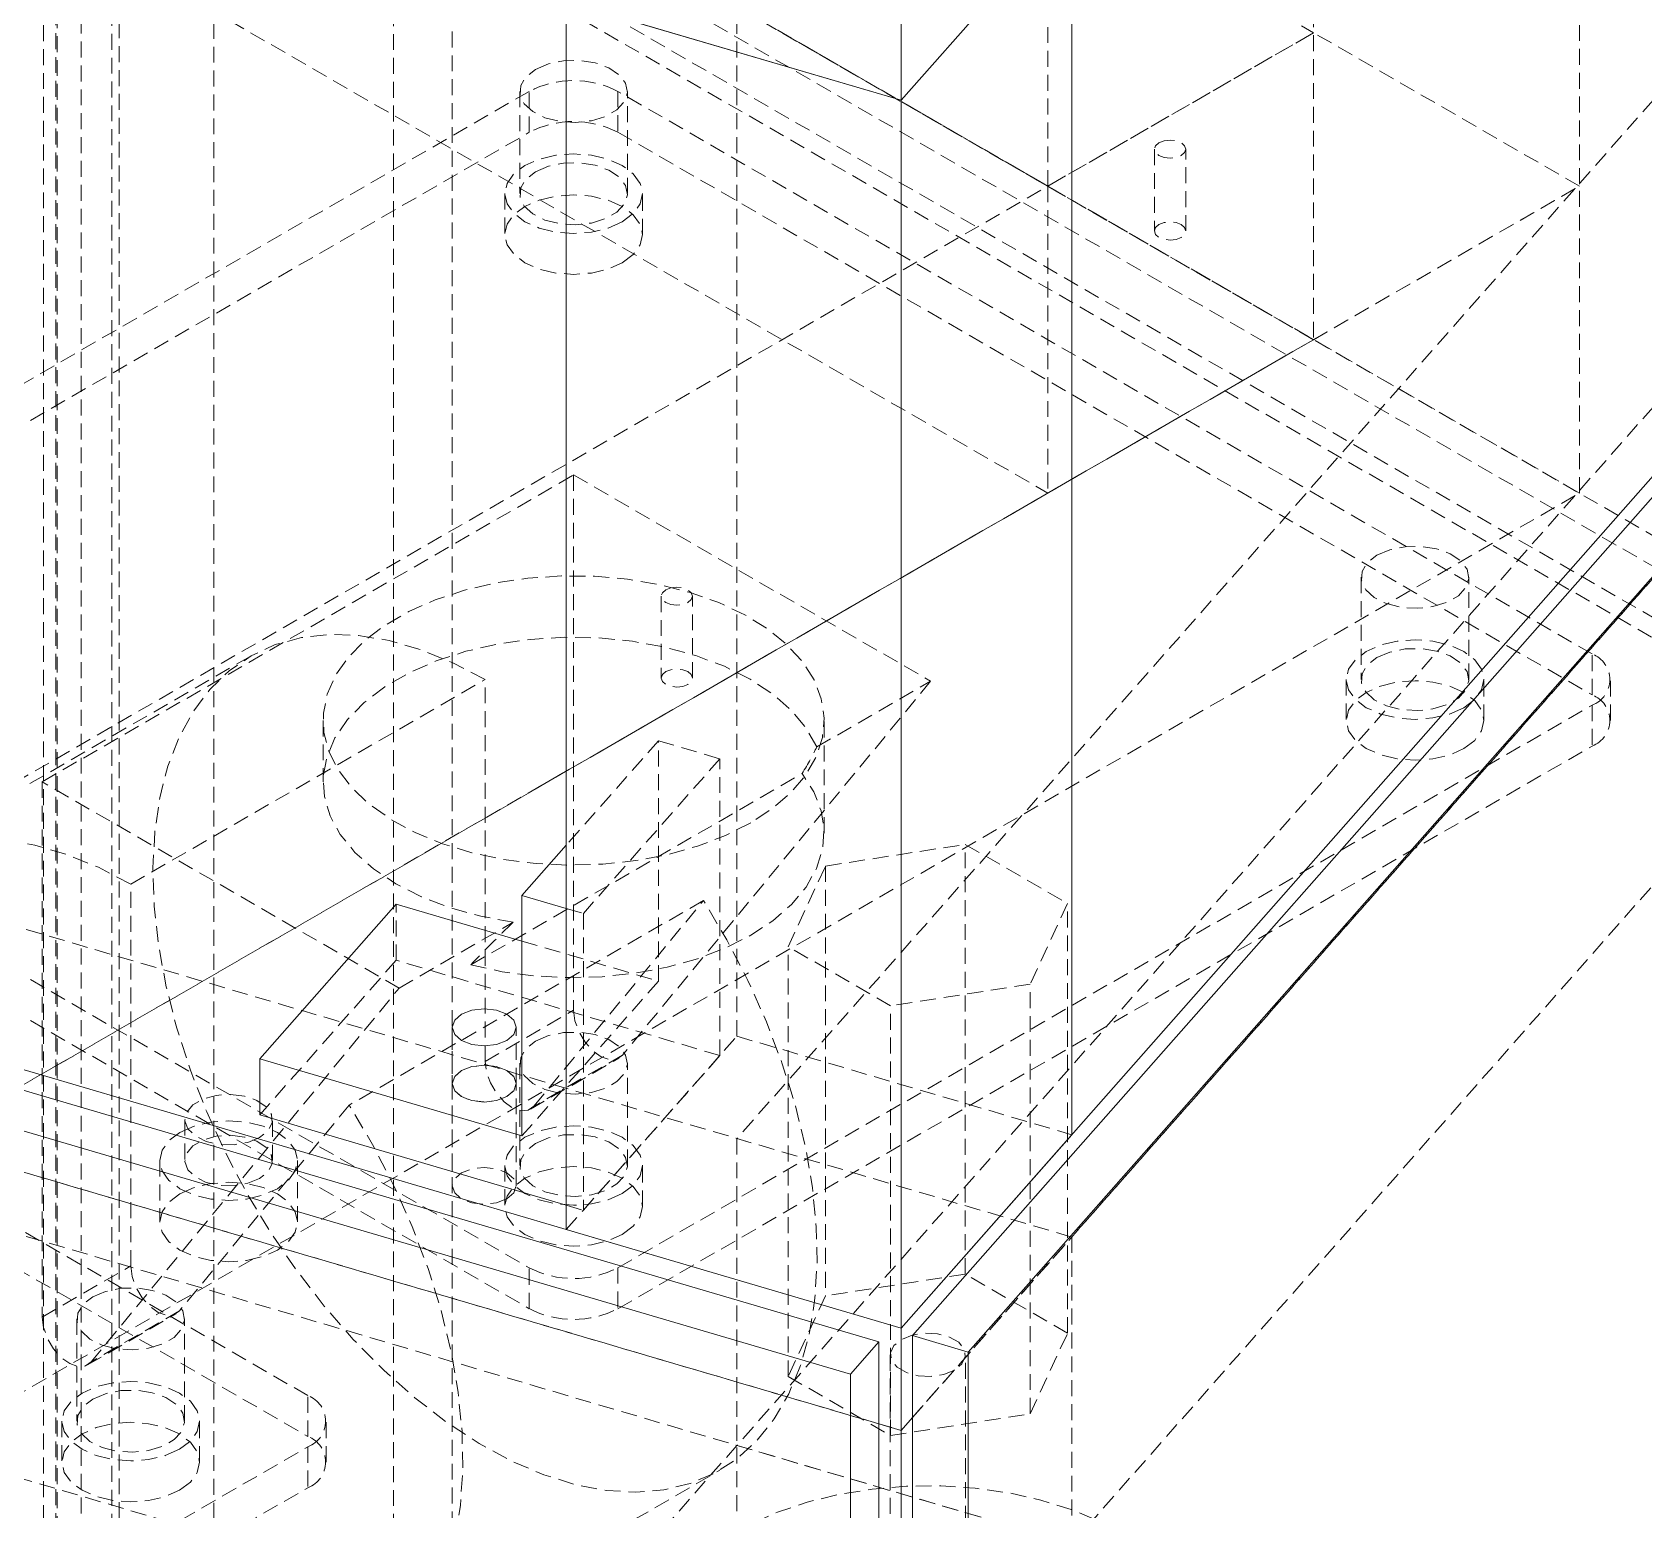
# Model space of a CAD drawing. Header units: millimetres. Extents: x 1529 to 6255, y 1713 to 5797.
# Drawn here: x 5750.1 to 5878.8, y 4378.5 to 4496.4 of the extents above; entities that cross this region are included whole.
import ezdxf

# ---------------------------------------------------------------- set-up
doc = ezdxf.new("R2010")
doc.units = ezdxf.units.MM
doc.linetypes.add('HIDDEN', pattern=[1.905, 1.27, -0.635])

msp = doc.modelspace()

# ---------------------------------------------------------------- linework, layer by layer
at = {"color": 7, "linetype": 'HIDDEN', "lineweight": 0}
for p, q in [((5831.195, 4484.099), (5831.195, 4990.355)), ((5873.622, 4990.354), (5873.622, 4484.099)), ((5852.408, 4978.108), (5852.408, 4471.853)), ((5757.049, 4103.473), (5757.049, 4671.785)), ((5778.944, 4165.406), (5778.944, 4671.662)), ((5751.999, 4102.614), (5751.999, 4670.927)), ((5752.111, 4671.334), (5752.111, 4103.021)), ((5756.454, 4669.616), (5756.454, 4101.304)), ((5783.637, 4654.556), (5783.637, 4148.301)), ((5540.713, 4651.787), (5951.971, 4414.373)), ((5754.007, 4651.847), (5754.007, 4145.592)), ((5954.093, 4410.698), (5545.663, 4646.479)), ((5951.971, 4406.207), (5540.713, 4643.621)), ((5542.128, 4644.438), (5950.557, 4408.657)), ((6042.954, 4638), (5820.384, 4385.83)), ((5640.276, 4618.807), (5852.408, 4496.345)), ((5764.616, 4103.432), (5764.616, 4609.687)), ((5619.063, 4606.56), (5831.195, 4484.099)), ((5852.408, 4471.849), (5640.276, 4594.31)), ((5750.997, 4088.001), (5750.997, 4594.256)), ((5619.063, 4582.064), (5831.195, 4459.603)), ((5942.563, 4562.405), (5806.366, 4408.095)), ((5969.293, 4554.542), (5833.096, 4400.232)), ((5942.563, 4537.909), (5806.366, 4383.598)), ((5833.096, 4375.736), (5969.293, 4530.046)), ((5806.366, 4416.26), (5806.366, 4514.245)), ((5657.954, 4384.089), (5852.408, 4496.345)), ((5852.408, 4496.345), (5831.195, 4484.099)), ((5873.622, 4484.099), (5852.408, 4496.345)), ((5789.794, 4491.666), (5712.012, 4446.764)), ((5789.029, 4491.667), (5789.029, 4483.502)), ((5789.794, 4488.4), (5789.794, 4491.666)), ((5874.647, 4446.764), (5796.865, 4491.666)), ((5796.865, 4491.666), (5796.865, 4488.4)), ((5797.629, 4483.502), (5797.629, 4491.667)), ((5712.012, 4443.498), (5789.794, 4488.4)), ((5796.865, 4488.4), (5874.647, 4443.498)), ((5839.693, 4487.056), (5839.693, 4480.524)), ((5842.193, 4480.524), (5842.193, 4487.056)), ((5679.167, 4371.843), (5873.622, 4484.099)), ((5852.408, 4471.853), (5831.195, 4484.099)), ((5831.195, 4484.099), (5831.195, 4459.603)), ((5852.408, 4471.853), (5873.622, 4484.099)), ((5873.622, 4459.603), (5873.622, 4484.099)), ((5787.829, 4483.502), (5787.829, 4480.236)), ((5798.829, 4480.236), (5798.829, 4483.502)), ((5833.096, 4400.232), (5588.069, 4472.305)), ((5852.408, 4471.849), (5657.954, 4359.593)), ((5831.195, 4459.603), (5852.408, 4471.849)), ((5852.408, 4471.849), (5852.408, 4471.853)), ((5873.622, 4459.603), (5852.408, 4471.849)), ((5750.903, 4436.557), (5793.329, 4461.05)), ((5793.329, 4461.05), (5821.834, 4444.594)), ((5793.329, 4461.05), (5793.329, 4418.333)), ((5679.167, 4347.347), (5873.622, 4459.603)), ((5817.694, 4385.325), (5574.449, 4456.874)), ((5574.449, 4456.874), (5819.476, 4384.801)), ((5856.205, 4452.888), (5856.205, 4444.723)), ((5864.805, 4444.723), (5864.805, 4452.888)), ((5800.32, 4451.378), (5800.32, 4444.845)), ((5802.82, 4444.845), (5802.82, 4451.378)), ((5833.096, 4375.736), (5588.069, 4447.809)), ((5767.51, 4446.576), (5739.226, 4430.248)), ((5874.647, 4443.498), (5874.647, 4446.764)), ((5757.974, 4428.391), (5786.258, 4444.719)), ((5786.258, 4414.251), (5786.258, 4444.719)), ((5821.834, 4444.594), (5797.233, 4414.752)), ((5812.738, 4439.344), (5821.834, 4444.594)), ((5855.005, 4444.723), (5855.005, 4441.457)), ((5866.005, 4441.457), (5866.005, 4444.723)), ((5876.111, 4441.457), (5876.111, 4444.723)), ((5712.012, 4442.682), (5789.794, 4397.779)), ((5796.865, 4397.779), (5874.647, 4442.682)), ((5874.647, 4442.682), (5874.647, 4439.416)), ((5773.329, 4441.457), (5773.329, 4436.557)), ((5813.329, 4432.475), (5813.329, 4441.457)), ((5712.012, 4439.416), (5789.794, 4394.513)), ((5800.103, 4439.838), (5792.746, 4431.502)), ((5796.865, 4394.513), (5874.647, 4439.416)), ((5800.103, 4439.838), (5805.004, 4438.397)), ((5800.103, 4420.649), (5800.103, 4439.838)), ((5805.004, 4438.397), (5794.108, 4426.052)), ((5805.004, 4414.717), (5805.004, 4438.397)), ((5750.903, 4436.557), (5750.903, 4393.841)), ((5779.407, 4420.102), (5750.903, 4436.557)), ((5785.115, 4421.948), (5811.565, 4437.217)), ((5817.694, 4360.829), (5574.449, 4432.378)), ((5772.116, 4387.574), (5694.335, 4432.477)), ((5813.449, 4429.842), (5824.602, 4431.567)), ((5824.602, 4431.567), (5832.767, 4426.854)), ((5824.602, 4397.272), (5824.602, 4431.567)), ((5810.46, 4423.403), (5813.449, 4429.842)), ((5813.449, 4429.842), (5813.449, 4395.547)), ((5694.335, 4429.21), (5772.116, 4384.308)), ((5757.974, 4397.923), (5757.974, 4428.391)), ((5803.701, 4427.093), (5775.416, 4410.765)), ((5790.162, 4410.67), (5803.701, 4427.093)), ((5779.165, 4422.317), (5779.165, 4426.808)), ((5792.746, 4426.452), (5794.108, 4426.052)), ((5794.108, 4426.052), (5794.108, 4402.372)), ((5832.767, 4426.854), (5829.779, 4420.415)), ((5832.767, 4392.559), (5832.767, 4426.854)), ((5779.407, 4420.102), (5788.503, 4425.353)), ((5789.207, 4423.854), (5800.103, 4420.649)), ((5810.46, 4389.108), (5810.46, 4423.403)), ((5818.625, 4418.69), (5810.46, 4423.403)), ((5779.165, 4422.317), (5768.269, 4409.972)), ((5805.004, 4414.717), (5779.165, 4422.317)), ((5800.103, 4420.649), (5789.207, 4408.304)), ((5754.807, 4390.26), (5779.407, 4420.102)), ((5829.779, 4420.415), (5818.625, 4418.69)), ((5829.779, 4386.12), (5829.779, 4420.415)), ((5786.258, 4414.251), (5793.329, 4418.333)), ((5818.625, 4384.395), (5818.625, 4418.69)), ((5783.641, 4416.967), (5783.641, 4412.476)), ((5788.741, 4412.476), (5788.741, 4416.967)), ((5792.746, 4400.829), (5806.366, 4416.26)), ((5806.366, 4416.26), (5833.096, 4408.398)), ((5789.88, 4410.428), (5796.951, 4414.51)), ((5797.233, 4414.752), (5790.162, 4410.67)), ((5794.108, 4402.372), (5805.004, 4414.717)), ((5789.029, 4414.109), (5789.029, 4405.943)), ((5797.629, 4405.943), (5797.629, 4414.109)), ((5783.641, 4412.476), (5783.641, 4404.31)), ((5788.741, 4404.31), (5788.741, 4412.476)), ((5775.416, 4410.765), (5761.878, 4394.342)), ((5762.288, 4409.598), (5762.288, 4406.332)), ((5769.288, 4406.332), (5769.288, 4409.598)), ((5806.366, 4408.095), (5806.366, 4383.598)), ((5833.096, 4400.232), (5806.366, 4408.095)), ((5760.288, 4406.332), (5760.288, 4401.433)), ((5771.288, 4401.433), (5771.288, 4406.332)), ((5787.829, 4405.943), (5787.829, 4402.677)), ((5798.829, 4402.677), (5798.829, 4405.943)), ((5792.746, 4402.773), (5794.108, 4402.372)), ((5820.384, 4385.83), (5833.096, 4400.232)), ((5833.096, 4400.232), (5833.096, 4375.736)), ((5750.903, 4393.841), (5757.974, 4397.923)), ((5789.794, 4394.513), (5789.794, 4397.779)), ((5796.865, 4397.779), (5796.865, 4394.513)), ((5824.602, 4397.272), (5813.449, 4395.547)), ((5832.767, 4392.559), (5824.602, 4397.272)), ((5813.449, 4395.547), (5810.46, 4389.108)), ((5753.674, 4393.699), (5753.674, 4385.533)), ((5754.524, 4390.018), (5761.595, 4394.1)), ((5761.878, 4394.342), (5754.807, 4390.26)), ((5762.274, 4385.533), (5762.274, 4393.699)), ((5829.779, 4386.12), (5832.767, 4392.559)), ((5818.614, 4390.834), (5818.614, 4367.971)), ((5824.614, 4367.971), (5824.614, 4390.834)), ((5810.46, 4389.108), (5818.625, 4384.395)), ((5772.116, 4384.308), (5772.116, 4387.574)), ((5818.625, 4384.395), (5829.779, 4386.12)), ((5752.474, 4385.533), (5752.474, 4382.267)), ((5763.474, 4382.267), (5763.474, 4385.533)), ((5773.581, 4382.267), (5773.581, 4385.533)), ((5694.335, 4338.59), (5772.116, 4383.492)), ((5772.116, 4383.492), (5772.116, 4380.226)), ((5806.366, 4383.598), (5792.746, 4368.167)), ((5806.366, 4383.598), (5833.096, 4375.736)), ((5806.366, 3877.343), (5806.366, 4383.598)), ((5776.723, 4365.294), (5805.007, 4381.622)), ((5694.335, 4335.323), (5772.116, 4380.226))]:
    msp.add_line(p, q, dxfattribs=at)
at = {"color": 7, "linetype": 'Continuous', "lineweight": 15}
for p, q in [((5819.476, 4392.966), (6042.954, 4646.165)), ((6042.047, 4643.504), (5820.384, 4392.362)), ((5824.839, 4391.052), (6046.502, 4642.193)), ((5819.476, 4490.951), (5574.449, 4563.024)), ((5819.476, 4515.448), (5819.476, 4490.951)), ((5833.096, 4506.382), (5819.476, 4490.951)), ((5833.096, 4408.398), (5833.096, 4506.382)), ((5792.746, 4498.814), (5819.476, 4490.951)), ((5792.746, 4400.829), (5792.746, 4498.814)), ((5819.476, 4490.951), (5819.476, 4392.966)), ((5819.476, 4392.966), (5574.449, 4465.039)), ((5576.231, 4462.882), (5817.694, 4391.858)), ((5573.961, 4460.31), (5815.424, 4389.286)), ((5792.746, 4431.502), (5789.207, 4427.493)), ((5789.207, 4408.304), (5789.207, 4427.493)), ((5789.207, 4427.493), (5792.746, 4426.452)), ((5768.269, 4414.463), (5779.165, 4426.808)), ((5779.165, 4426.808), (5789.207, 4423.854)), ((5768.269, 4409.972), (5768.269, 4414.463)), ((5768.269, 4414.463), (5789.207, 4408.304)), ((5768.269, 4409.972), (5792.746, 4402.773)), ((5833.096, 4408.398), (5819.476, 4392.966)), ((5819.476, 4392.966), (5792.746, 4400.829)), ((5819.476, 4384.801), (5819.476, 4392.966)), ((5820.384, 3824.05), (5820.384, 4392.362)), ((5820.384, 4392.362), (5824.839, 4391.052)), ((5817.694, 4391.858), (5815.424, 4389.286)), ((5817.694, 4391.858), (5817.694, 3823.545)), ((5824.839, 3822.739), (5824.839, 4391.052)), ((5815.424, 4389.286), (5815.424, 3820.973)), ((5819.476, 4384.801), (5817.694, 4385.325)), ((5820.384, 4385.83), (5819.476, 4384.801)), ((5819.476, 4384.801), (5820.384, 4385.83)), ((5819.476, 4384.801), (5819.476, 4360.305))]:
    msp.add_line(p, q, dxfattribs=at)
at = {"color": 7, "linetype": 'HIDDEN', "lineweight": 0, "flags": 128}
for points in [[(5790.289, 4493.423), (5791.32, 4493.862), (5792.53, 4494.107), (5793.811, 4494.134), (5795.049, 4493.943), (5796.134, 4493.549), (5796.97, 4492.988), (5797.483, 4492.31), (5797.626, 4491.575), (5797.388, 4490.848), (5796.789, 4490.193), (5795.883, 4489.67), (5794.75, 4489.324), (5793.49, 4489.187), (5792.217, 4489.27), (5791.042, 4489.566), (5790.07, 4490.048), (5789.388, 4490.675), (5789.057, 4491.39), (5789.104, 4492.129), (5789.528, 4492.827), (5790.289, 4493.423)], [(5840.059, 4487.567), (5840.465, 4487.723), (5840.943, 4487.778), (5841.421, 4487.723), (5841.827, 4487.567), (5842.098, 4487.332), (5842.193, 4487.056), (5842.098, 4486.78), (5841.827, 4486.546), (5841.422, 4486.39), (5840.943, 4486.335), (5840.465, 4486.39), (5840.059, 4486.546), (5839.788, 4486.78), (5839.693, 4487.056), (5839.788, 4487.332), (5840.059, 4487.567)], [(5797.219, 4481.257), (5796.079, 4480.752), (5794.753, 4480.435), (5793.329, 4480.327), (5791.906, 4480.435), (5790.579, 4480.752), (5789.44, 4481.257), (5788.566, 4481.915), (5788.017, 4482.68), (5787.829, 4483.502), (5788.017, 4484.324), (5788.566, 4485.09), (5789.44, 4485.747), (5790.579, 4486.252), (5791.906, 4486.569), (5793.329, 4486.677), (5794.753, 4486.569), (5796.079, 4486.252), (5797.219, 4485.747), (5798.093, 4485.09), (5798.642, 4484.324), (5798.829, 4483.502), (5798.642, 4482.68), (5798.093, 4481.915), (5797.219, 4481.257)], [(5790.289, 4485.257), (5791.32, 4485.697), (5792.53, 4485.941), (5793.811, 4485.969), (5795.049, 4485.777), (5796.134, 4485.384), (5796.97, 4484.823), (5797.483, 4484.145), (5797.626, 4483.409), (5797.388, 4482.682), (5796.789, 4482.028), (5795.883, 4481.505), (5794.75, 4481.159), (5793.49, 4481.021), (5792.217, 4481.104), (5791.042, 4481.4), (5790.07, 4481.883), (5789.388, 4482.509), (5789.057, 4483.224), (5789.104, 4483.964), (5789.528, 4484.662), (5790.289, 4485.257)], [(5797.219, 4477.991), (5798.093, 4478.648), (5798.642, 4479.414), (5798.829, 4480.236), (5798.642, 4481.058), (5798.093, 4481.823), (5797.219, 4482.481), (5796.079, 4482.986), (5794.753, 4483.303), (5793.329, 4483.411), (5791.906, 4483.303), (5790.579, 4482.986), (5789.44, 4482.481), (5788.566, 4481.823), (5788.017, 4481.058), (5787.829, 4480.236), (5788.017, 4479.414), (5788.566, 4478.648), (5789.44, 4477.991), (5790.579, 4477.486), (5791.906, 4477.169), (5793.329, 4477.061), (5794.753, 4477.169), (5796.079, 4477.486), (5797.219, 4477.991)], [(5840.059, 4481.034), (5839.788, 4480.8), (5839.693, 4480.524), (5839.788, 4480.248), (5840.059, 4480.014), (5840.465, 4479.857), (5840.943, 4479.802), (5841.422, 4479.857), (5841.827, 4480.014), (5842.098, 4480.248), (5842.193, 4480.524), (5842.098, 4480.8), (5841.827, 4481.034), (5841.421, 4481.191), (5840.943, 4481.246), (5840.465, 4481.191), (5840.059, 4481.034)], [(5857.464, 4454.643), (5858.495, 4455.083), (5859.705, 4455.327), (5860.986, 4455.355), (5862.224, 4455.163), (5863.309, 4454.77), (5864.146, 4454.209), (5864.658, 4453.531), (5864.802, 4452.795), (5864.563, 4452.068), (5863.964, 4451.414), (5863.058, 4450.891), (5861.925, 4450.545), (5860.665, 4450.408), (5859.392, 4450.49), (5858.217, 4450.786), (5857.245, 4451.269), (5856.563, 4451.895), (5856.232, 4452.61), (5856.28, 4453.35), (5856.703, 4454.048), (5857.464, 4454.643)], [(5807.472, 4433.292), (5805.46, 4432.277), (5803.233, 4431.426), (5800.828, 4430.753), (5798.29, 4430.272), (5795.664, 4429.99), (5792.995, 4429.912), (5790.333, 4430.041), (5787.724, 4430.374), (5785.215, 4430.904), (5782.851, 4431.622), (5780.674, 4432.516), (5778.723, 4433.57), (5777.032, 4434.764), (5775.632, 4436.078), (5774.548, 4437.488), (5773.8, 4438.968), (5773.399, 4440.493), (5773.355, 4442.035), (5773.666, 4443.567), (5774.329, 4445.061), (5775.331, 4446.491), (5776.654, 4447.831), (5778.274, 4449.057), (5780.164, 4450.148), (5782.288, 4451.083), (5784.609, 4451.847), (5787.086, 4452.425), (5789.674, 4452.808), (5792.327, 4452.988), (5794.999, 4452.962), (5797.64, 4452.731), (5800.205, 4452.299), (5802.647, 4451.673), (5804.922, 4450.865), (5806.991, 4449.889), (5808.816, 4448.762), (5810.365, 4447.506), (5811.609, 4446.141), (5812.528, 4444.693), (5813.104, 4443.186), (5813.327, 4441.649), (5813.193, 4440.109), (5812.704, 4438.593), (5811.87, 4437.127), (5810.705, 4435.739), (5809.23, 4434.453), (5807.472, 4433.292)], [(5800.686, 4451.888), (5801.091, 4452.044), (5801.57, 4452.099), (5802.048, 4452.044), (5802.453, 4451.888), (5802.724, 4451.654), (5802.82, 4451.378), (5802.724, 4451.101), (5802.453, 4450.867), (5802.048, 4450.711), (5801.57, 4450.656), (5801.091, 4450.711), (5800.686, 4450.867), (5800.415, 4451.101), (5800.32, 4451.378), (5800.415, 4451.654), (5800.686, 4451.888)], [(5786.258, 4444.719), (5783.674, 4446.066), (5781.113, 4447.108), (5778.602, 4447.835), (5776.164, 4448.241), (5773.822, 4448.322), (5771.598, 4448.077), (5769.514, 4447.508), (5767.589, 4446.621), (5765.843, 4445.425), (5764.29, 4443.929), (5762.947, 4442.15), (5761.826, 4440.104), (5760.938, 4437.809), (5760.291, 4435.289), (5759.891, 4432.568), (5759.743, 4429.67), (5759.847, 4426.624), (5760.203, 4423.458), (5760.806, 4420.204), (5761.653, 4416.891), (5762.733, 4413.552), (5764.038, 4410.217), (5765.554, 4406.92), (5767.268, 4403.692), (5769.162, 4400.562), (5771.22, 4397.561), (5773.42, 4394.718), (5775.743, 4392.06), (5778.166, 4389.611), (5780.666, 4387.396), (5783.22, 4385.435), (5785.802, 4383.747), (5788.389, 4382.348), (5790.955, 4381.252), (5793.477, 4380.468), (5795.93, 4380.005), (5798.29, 4379.867), (5800.537, 4380.054), (5802.647, 4380.566), (5804.601, 4381.398), (5806.38, 4382.541), (5807.968, 4383.984), (5809.349, 4385.715), (5810.51, 4387.715), (5811.439, 4389.967), (5812.129, 4392.449), (5812.573, 4395.137), (5812.766, 4398.006), (5812.707, 4401.028), (5812.395, 4404.175), (5811.835, 4407.416), (5811.031, 4410.721), (5809.991, 4414.058), (5808.725, 4417.395), (5807.245, 4420.701), (5805.565, 4423.944), (5803.701, 4427.093)], [(5812.738, 4439.344), (5811.902, 4440.84), (5810.722, 4442.257), (5809.219, 4443.569), (5807.422, 4444.75), (5805.363, 4445.779), (5803.081, 4446.638), (5800.618, 4447.309), (5798.02, 4447.781), (5795.335, 4448.045), (5792.613, 4448.096), (5789.904, 4447.932), (5787.259, 4447.558), (5784.726, 4446.98), (5782.353, 4446.209), (5780.183, 4445.258), (5778.257, 4444.147), (5776.611, 4442.894), (5775.275, 4441.524), (5774.273, 4440.062), (5773.625, 4438.535), (5773.342, 4436.971), (5773.43, 4435.399), (5773.887, 4433.849), (5774.705, 4432.35), (5775.868, 4430.928), (5777.355, 4429.61), (5779.138, 4428.422), (5781.184, 4427.384), (5783.456, 4426.517), (5785.91, 4425.835), (5788.503, 4425.353)], [(5864.394, 4442.478), (5863.255, 4441.973), (5861.928, 4441.656), (5860.505, 4441.548), (5859.081, 4441.656), (5857.755, 4441.973), (5856.616, 4442.478), (5855.741, 4443.135), (5855.192, 4443.901), (5855.005, 4444.723), (5855.192, 4445.544), (5855.741, 4446.31), (5856.616, 4446.968), (5857.755, 4447.472), (5859.081, 4447.79), (5860.505, 4447.898), (5861.928, 4447.79), (5863.255, 4447.472), (5864.394, 4446.968), (5865.268, 4446.31), (5865.817, 4445.544), (5866.005, 4444.723), (5865.817, 4443.901), (5865.268, 4443.135), (5864.394, 4442.478)], [(5857.464, 4446.478), (5858.495, 4446.917), (5859.705, 4447.162), (5860.986, 4447.189), (5862.224, 4446.998), (5863.309, 4446.604), (5864.146, 4446.043), (5864.658, 4445.365), (5864.802, 4444.63), (5864.563, 4443.903), (5863.964, 4443.249), (5863.058, 4442.725), (5861.925, 4442.38), (5860.665, 4442.242), (5859.392, 4442.325), (5858.217, 4442.621), (5857.245, 4443.104), (5856.563, 4443.73), (5856.232, 4444.445), (5856.28, 4445.184), (5856.703, 4445.883), (5857.464, 4446.478)], [(5800.686, 4445.355), (5800.415, 4445.121), (5800.32, 4444.845), (5800.415, 4444.569), (5800.686, 4444.335), (5801.091, 4444.179), (5801.57, 4444.124), (5802.048, 4444.179), (5802.453, 4444.335), (5802.724, 4444.569), (5802.82, 4444.845), (5802.724, 4445.121), (5802.453, 4445.355), (5802.048, 4445.512), (5801.57, 4445.567), (5801.091, 4445.512), (5800.686, 4445.355)], [(5864.394, 4439.211), (5865.268, 4439.869), (5865.817, 4440.635), (5866.005, 4441.457), (5865.817, 4442.278), (5865.268, 4443.044), (5864.394, 4443.702), (5863.255, 4444.206), (5861.928, 4444.523), (5860.505, 4444.632), (5859.081, 4444.523), (5857.755, 4444.206), (5856.616, 4443.702), (5855.741, 4443.044), (5855.192, 4442.278), (5855.005, 4441.457), (5855.192, 4440.635), (5855.741, 4439.869), (5856.616, 4439.211), (5857.755, 4438.707), (5859.081, 4438.39), (5860.505, 4438.281), (5861.928, 4438.39), (5863.255, 4438.707), (5864.394, 4439.211)], [(5785.115, 4421.948), (5787.631, 4421.407), (5790.249, 4421.067), (5792.922, 4420.931), (5795.603, 4421.004), (5798.243, 4421.283), (5800.795, 4421.763), (5803.212, 4422.437), (5805.451, 4423.291), (5807.472, 4424.311), (5809.238, 4425.477), (5810.717, 4426.77), (5811.884, 4428.165), (5812.716, 4429.638), (5813.2, 4431.162), (5813.325, 4432.71), (5813.091, 4434.253), (5812.5, 4435.764), (5811.565, 4437.217)], [(5757.974, 4428.391), (5755.389, 4429.738), (5752.829, 4430.78), (5750.318, 4431.507), (5747.879, 4431.913), (5745.537, 4431.994), (5743.314, 4431.749), (5741.23, 4431.18), (5739.305, 4430.293), (5737.558, 4429.096), (5736.006, 4427.601), (5734.663, 4425.822), (5733.542, 4423.775), (5732.654, 4421.481), (5732.007, 4418.961), (5731.607, 4416.239), (5731.459, 4413.342), (5731.563, 4410.295), (5731.918, 4407.13), (5732.522, 4403.875), (5733.368, 4400.563), (5734.449, 4397.223), (5735.754, 4393.889), (5737.27, 4390.592), (5738.984, 4387.363), (5740.878, 4384.234), (5742.936, 4381.233), (5745.136, 4378.39), (5747.459, 4375.731), (5749.882, 4373.283), (5752.382, 4371.068), (5754.935, 4369.107), (5757.518, 4367.419), (5760.104, 4366.02), (5762.671, 4364.923), (5765.192, 4364.14), (5767.645, 4363.677), (5770.006, 4363.538), (5772.252, 4363.726), (5774.362, 4364.238), (5776.316, 4365.07), (5778.096, 4366.212), (5779.683, 4367.656), (5781.064, 4369.386), (5782.225, 4371.387), (5783.155, 4373.639), (5783.845, 4376.121), (5784.289, 4378.809), (5784.482, 4381.678), (5784.422, 4384.7), (5784.111, 4387.847), (5783.55, 4391.088), (5782.746, 4394.392), (5781.706, 4397.729), (5780.44, 4401.067), (5778.96, 4404.373), (5777.28, 4407.616), (5775.416, 4410.765)], [(5793.329, 4418.333), (5793.438, 4417.498), (5793.752, 4416.622), (5794.24, 4415.796), (5794.851, 4415.105), (5795.524, 4414.618), (5796.19, 4414.386), (5796.78, 4414.432), (5797.233, 4414.752)], [(5790.289, 4415.864), (5791.32, 4416.303), (5792.53, 4416.548), (5793.811, 4416.575), (5795.049, 4416.384), (5796.134, 4415.99), (5796.97, 4415.429), (5797.483, 4414.751), (5797.626, 4414.016), (5797.388, 4413.289), (5796.789, 4412.635), (5795.883, 4412.111), (5794.75, 4411.766), (5793.49, 4411.628), (5792.217, 4411.711), (5791.042, 4412.007), (5790.07, 4412.49), (5789.388, 4413.116), (5789.057, 4413.831), (5789.104, 4414.57), (5789.528, 4415.269), (5790.289, 4415.864)], [(5790.162, 4410.67), (5789.708, 4410.35), (5789.119, 4410.304), (5788.453, 4410.536), (5787.78, 4411.023), (5787.169, 4411.714), (5786.681, 4412.54), (5786.367, 4413.415), (5786.258, 4414.251)], [(5787.994, 4411.435), (5787.167, 4411.116), (5786.191, 4411.004), (5785.215, 4411.116), (5784.388, 4411.435), (5783.835, 4411.912), (5783.641, 4412.476), (5783.835, 4413.039), (5784.388, 4413.517), (5785.215, 4413.836), (5786.191, 4413.948), (5787.167, 4413.836), (5787.994, 4413.517), (5788.547, 4413.039), (5788.741, 4412.476), (5788.547, 4411.912), (5787.994, 4411.435)], [(5784.388, 4413.517), (5785.215, 4413.836), (5786.191, 4413.948), (5787.167, 4413.836), (5787.994, 4413.517), (5788.547, 4413.039), (5788.741, 4412.476), (5788.547, 4411.912), (5787.994, 4411.435), (5787.167, 4411.116), (5786.191, 4411.004), (5785.215, 4411.116), (5784.388, 4411.435), (5783.835, 4411.912), (5783.641, 4412.476), (5783.835, 4413.039), (5784.388, 4413.517)], [(5768.263, 4408.169), (5767.325, 4407.783), (5766.221, 4407.593), (5765.07, 4407.62), (5763.996, 4407.862), (5763.117, 4408.292), (5762.527, 4408.864), (5762.291, 4409.514), (5762.433, 4410.175), (5762.939, 4410.772), (5763.754, 4411.242), (5764.789, 4411.535), (5765.932, 4411.617), (5767.06, 4411.48), (5768.05, 4411.14), (5768.795, 4410.632), (5769.213, 4410.013), (5769.261, 4409.348), (5768.932, 4408.711), (5768.263, 4408.169)], [(5761.899, 4408.577), (5763.038, 4409.082), (5764.364, 4409.399), (5765.788, 4409.507), (5767.211, 4409.399), (5768.538, 4409.082), (5769.677, 4408.577), (5770.551, 4407.919), (5771.1, 4407.154), (5771.288, 4406.332), (5771.1, 4405.51), (5770.551, 4404.744), (5769.677, 4404.087), (5768.538, 4403.582), (5767.211, 4403.265), (5765.788, 4403.157), (5764.364, 4403.265), (5763.038, 4403.582), (5761.899, 4404.087), (5761.025, 4404.744), (5760.475, 4405.51), (5760.288, 4406.332), (5760.475, 4407.154), (5761.025, 4407.919), (5761.899, 4408.577)], [(5797.219, 4403.698), (5796.079, 4403.194), (5794.753, 4402.876), (5793.329, 4402.768), (5791.906, 4402.876), (5790.579, 4403.194), (5789.44, 4403.698), (5788.566, 4404.356), (5788.017, 4405.122), (5787.829, 4405.943), (5788.017, 4406.765), (5788.566, 4407.531), (5789.44, 4408.188), (5790.579, 4408.693), (5791.906, 4409.01), (5793.329, 4409.118), (5794.753, 4409.01), (5796.079, 4408.693), (5797.219, 4408.188), (5798.093, 4407.531), (5798.642, 4406.765), (5798.829, 4405.943), (5798.642, 4405.122), (5798.093, 4404.356), (5797.219, 4403.698)], [(5768.263, 4404.903), (5767.325, 4404.517), (5766.221, 4404.327), (5765.07, 4404.354), (5763.996, 4404.596), (5763.117, 4405.026), (5762.527, 4405.597), (5762.291, 4406.248), (5762.433, 4406.908), (5762.939, 4407.506), (5763.754, 4407.976), (5764.789, 4408.268), (5765.932, 4408.351), (5767.06, 4408.214), (5768.05, 4407.874), (5768.795, 4407.366), (5769.213, 4406.746), (5769.261, 4406.082), (5768.932, 4405.444), (5768.263, 4404.903)], [(5790.289, 4407.699), (5791.32, 4408.138), (5792.53, 4408.382), (5793.811, 4408.41), (5795.049, 4408.219), (5796.134, 4407.825), (5796.97, 4407.264), (5797.483, 4406.586), (5797.626, 4405.851), (5797.388, 4405.123), (5796.789, 4404.469), (5795.883, 4403.946), (5794.75, 4403.6), (5793.49, 4403.463), (5792.217, 4403.546), (5791.042, 4403.841), (5790.07, 4404.324), (5789.388, 4404.951), (5789.057, 4405.665), (5789.104, 4406.405), (5789.528, 4407.103), (5790.289, 4407.699)], [(5787.994, 4403.269), (5788.547, 4403.747), (5788.741, 4404.31), (5788.547, 4404.874), (5787.994, 4405.351), (5787.167, 4405.67), (5786.191, 4405.782), (5785.215, 4405.67), (5784.388, 4405.351), (5783.835, 4404.874), (5783.641, 4404.31), (5783.835, 4403.747), (5784.388, 4403.269), (5785.215, 4402.95), (5786.191, 4402.838), (5787.167, 4402.95), (5787.994, 4403.269)], [(5797.219, 4400.432), (5798.093, 4401.09), (5798.642, 4401.855), (5798.829, 4402.677), (5798.642, 4403.499), (5798.093, 4404.265), (5797.219, 4404.922), (5796.079, 4405.427), (5794.753, 4405.744), (5793.329, 4405.852), (5791.906, 4405.744), (5790.579, 4405.427), (5789.44, 4404.922), (5788.566, 4404.265), (5788.017, 4403.499), (5787.829, 4402.677), (5788.017, 4401.855), (5788.566, 4401.09), (5789.44, 4400.432), (5790.579, 4399.927), (5791.906, 4399.61), (5793.329, 4399.502), (5794.753, 4399.61), (5796.079, 4399.927), (5797.219, 4400.432)], [(5761.899, 4403.678), (5763.038, 4404.182), (5764.364, 4404.499), (5765.788, 4404.608), (5767.211, 4404.499), (5768.538, 4404.182), (5769.677, 4403.678), (5770.551, 4403.02), (5771.1, 4402.254), (5771.288, 4401.433), (5771.1, 4400.611), (5770.551, 4399.845), (5769.677, 4399.187), (5768.538, 4398.683), (5767.211, 4398.366), (5765.788, 4398.257), (5764.364, 4398.366), (5763.038, 4398.683), (5761.899, 4399.187), (5761.025, 4399.845), (5760.475, 4400.611), (5760.288, 4401.433), (5760.475, 4402.254), (5761.025, 4403.02), (5761.899, 4403.678)], [(5757.974, 4397.923), (5758.083, 4397.087), (5758.397, 4396.212), (5758.885, 4395.386), (5759.496, 4394.695), (5760.169, 4394.208), (5760.834, 4393.976), (5761.424, 4394.022), (5761.878, 4394.342)], [(5754.934, 4395.454), (5755.965, 4395.893), (5757.175, 4396.138), (5758.456, 4396.165), (5759.694, 4395.974), (5760.779, 4395.58), (5761.615, 4395.019), (5762.128, 4394.341), (5762.271, 4393.606), (5762.033, 4392.879), (5761.434, 4392.224), (5760.528, 4391.701), (5759.394, 4391.355), (5758.135, 4391.218), (5756.861, 4391.301), (5755.686, 4391.597), (5754.715, 4392.079), (5754.033, 4392.706), (5753.701, 4393.421), (5753.749, 4394.16), (5754.172, 4394.858), (5754.934, 4395.454)], [(5750.903, 4393.841), (5751.012, 4393.005), (5751.326, 4392.13), (5751.813, 4391.304), (5752.425, 4390.613), (5753.098, 4390.126), (5753.763, 4389.894), (5754.353, 4389.94), (5754.807, 4390.26)], [(5823.735, 4389.609), (5822.882, 4389.264), (5821.875, 4389.108), (5820.837, 4389.161), (5819.893, 4389.415), (5819.156, 4389.84), (5818.716, 4390.385), (5818.625, 4390.985), (5818.895, 4391.566), (5819.492, 4392.058), (5820.346, 4392.403), (5821.352, 4392.559), (5822.39, 4392.507), (5823.334, 4392.252), (5824.071, 4391.827), (5824.512, 4391.282), (5824.602, 4390.683), (5824.333, 4390.102), (5823.735, 4389.609)], [(5761.863, 4383.288), (5760.724, 4382.783), (5759.398, 4382.466), (5757.974, 4382.358), (5756.551, 4382.466), (5755.224, 4382.783), (5754.085, 4383.288), (5753.211, 4383.946), (5752.662, 4384.711), (5752.474, 4385.533), (5752.662, 4386.355), (5753.211, 4387.121), (5754.085, 4387.778), (5755.224, 4388.283), (5756.551, 4388.6), (5757.974, 4388.708), (5759.398, 4388.6), (5760.724, 4388.283), (5761.863, 4387.778), (5762.737, 4387.121), (5763.287, 4386.355), (5763.474, 4385.533), (5763.287, 4384.711), (5762.737, 4383.946), (5761.863, 4383.288)], [(5754.934, 4387.288), (5755.965, 4387.728), (5757.175, 4387.972), (5758.456, 4388), (5759.694, 4387.808), (5760.779, 4387.415), (5761.615, 4386.854), (5762.128, 4386.176), (5762.271, 4385.44), (5762.033, 4384.713), (5761.434, 4384.059), (5760.528, 4383.536), (5759.394, 4383.19), (5758.135, 4383.053), (5756.861, 4383.135), (5755.686, 4383.431), (5754.715, 4383.914), (5754.033, 4384.54), (5753.701, 4385.255), (5753.749, 4385.995), (5754.172, 4386.693), (5754.934, 4387.288)], [(5761.863, 4380.022), (5762.737, 4380.679), (5763.287, 4381.445), (5763.474, 4382.267), (5763.287, 4383.089), (5762.737, 4383.854), (5761.863, 4384.512), (5760.724, 4385.017), (5759.398, 4385.334), (5757.974, 4385.442), (5756.551, 4385.334), (5755.224, 4385.017), (5754.085, 4384.512), (5753.211, 4383.854), (5752.662, 4383.089), (5752.474, 4382.267), (5752.662, 4381.445), (5753.211, 4380.679), (5754.085, 4380.022), (5755.224, 4379.517), (5756.551, 4379.2), (5757.974, 4379.092), (5759.398, 4379.2), (5760.724, 4379.517), (5761.863, 4380.022)], [(5836.817, 4359.194), (5838.636, 4360.389), (5840.176, 4361.707), (5841.411, 4363.129), (5842.321, 4364.63), (5842.89, 4366.186), (5843.111, 4367.772), (5842.979, 4369.36), (5842.495, 4370.926), (5841.669, 4372.443), (5840.514, 4373.887), (5839.048, 4375.234), (5837.296, 4376.461), (5835.286, 4377.549), (5833.052, 4378.48), (5830.631, 4379.238), (5828.061, 4379.811), (5825.385, 4380.19), (5822.647, 4380.368), (5819.893, 4380.342), (5817.166, 4380.114), (5814.513, 4379.686), (5811.976, 4379.065), (5809.597, 4378.263), (5807.416, 4377.291), (5805.468, 4376.167), (5803.785, 4374.907), (5802.395, 4373.534), (5801.32, 4372.07), (5800.579, 4370.538), (5800.183, 4368.964), (5800.139, 4367.374), (5800.447, 4365.794), (5801.103, 4364.249), (5802.096, 4362.765), (5803.409, 4361.367), (5805.021, 4360.077), (5806.906, 4358.917), (5809.032, 4357.906), (5811.365, 4357.06), (5813.866, 4356.393), (5816.494, 4355.916), (5819.207, 4355.637), (5821.958, 4355.56), (5824.705, 4355.688), (5827.4, 4356.017), (5830, 4356.542), (5832.463, 4357.255), (5834.748, 4358.144), (5836.817, 4359.194)]]:
    msp.add_lwpolyline(points, dxfattribs=at)
at = {"color": 7, "linetype": 'Continuous', "lineweight": 15, "flags": 128}
msp.add_lwpolyline([(5784.388, 4418.008), (5783.835, 4417.53), (5783.641, 4416.967), (5783.835, 4416.403), (5784.388, 4415.926), (5785.215, 4415.607), (5786.191, 4415.495), (5787.167, 4415.607), (5787.994, 4415.926), (5788.547, 4416.403), (5788.741, 4416.967), (5788.547, 4417.53), (5787.994, 4418.008), (5787.167, 4418.327), (5786.191, 4418.439), (5785.215, 4418.327), (5784.388, 4418.008)], dxfattribs=at)
at = {"color": 7, "linetype": 'HIDDEN', "lineweight": 0}
for centre, radius, start, end in [((5793.329, 4484.843), 7.685, 62.60927, 117.39068), ((5793.329, 4481.577), 7.685, 62.60927, 117.39068), ((5873.872, 4444.723), 2.183, 290.7828, 69.21749), ((5873.872, 4441.457), 2.183, 290.7828, 69.21749), ((5793.329, 4404.603), 7.685, 242.61013, 297.38977), ((5793.329, 4401.337), 7.685, 242.61013, 297.38977), ((5771.342, 4385.533), 2.183, 290.78412, 69.21618), ((5771.342, 4382.267), 2.183, 290.78412, 69.21618)]:
    msp.add_arc(centre, radius, start, end, dxfattribs=at)
for start_param, end_param in [(5.6984379, 5.8779145), (1.6530359, 1.8325125)]:
    msp.add_ellipse((5793.329, 4423.504), major_axis=(19.74, 18.693), ratio=0.1720537, start_param=start_param, end_param=end_param, dxfattribs=at)

doc.saveas('drawing.dxf')
